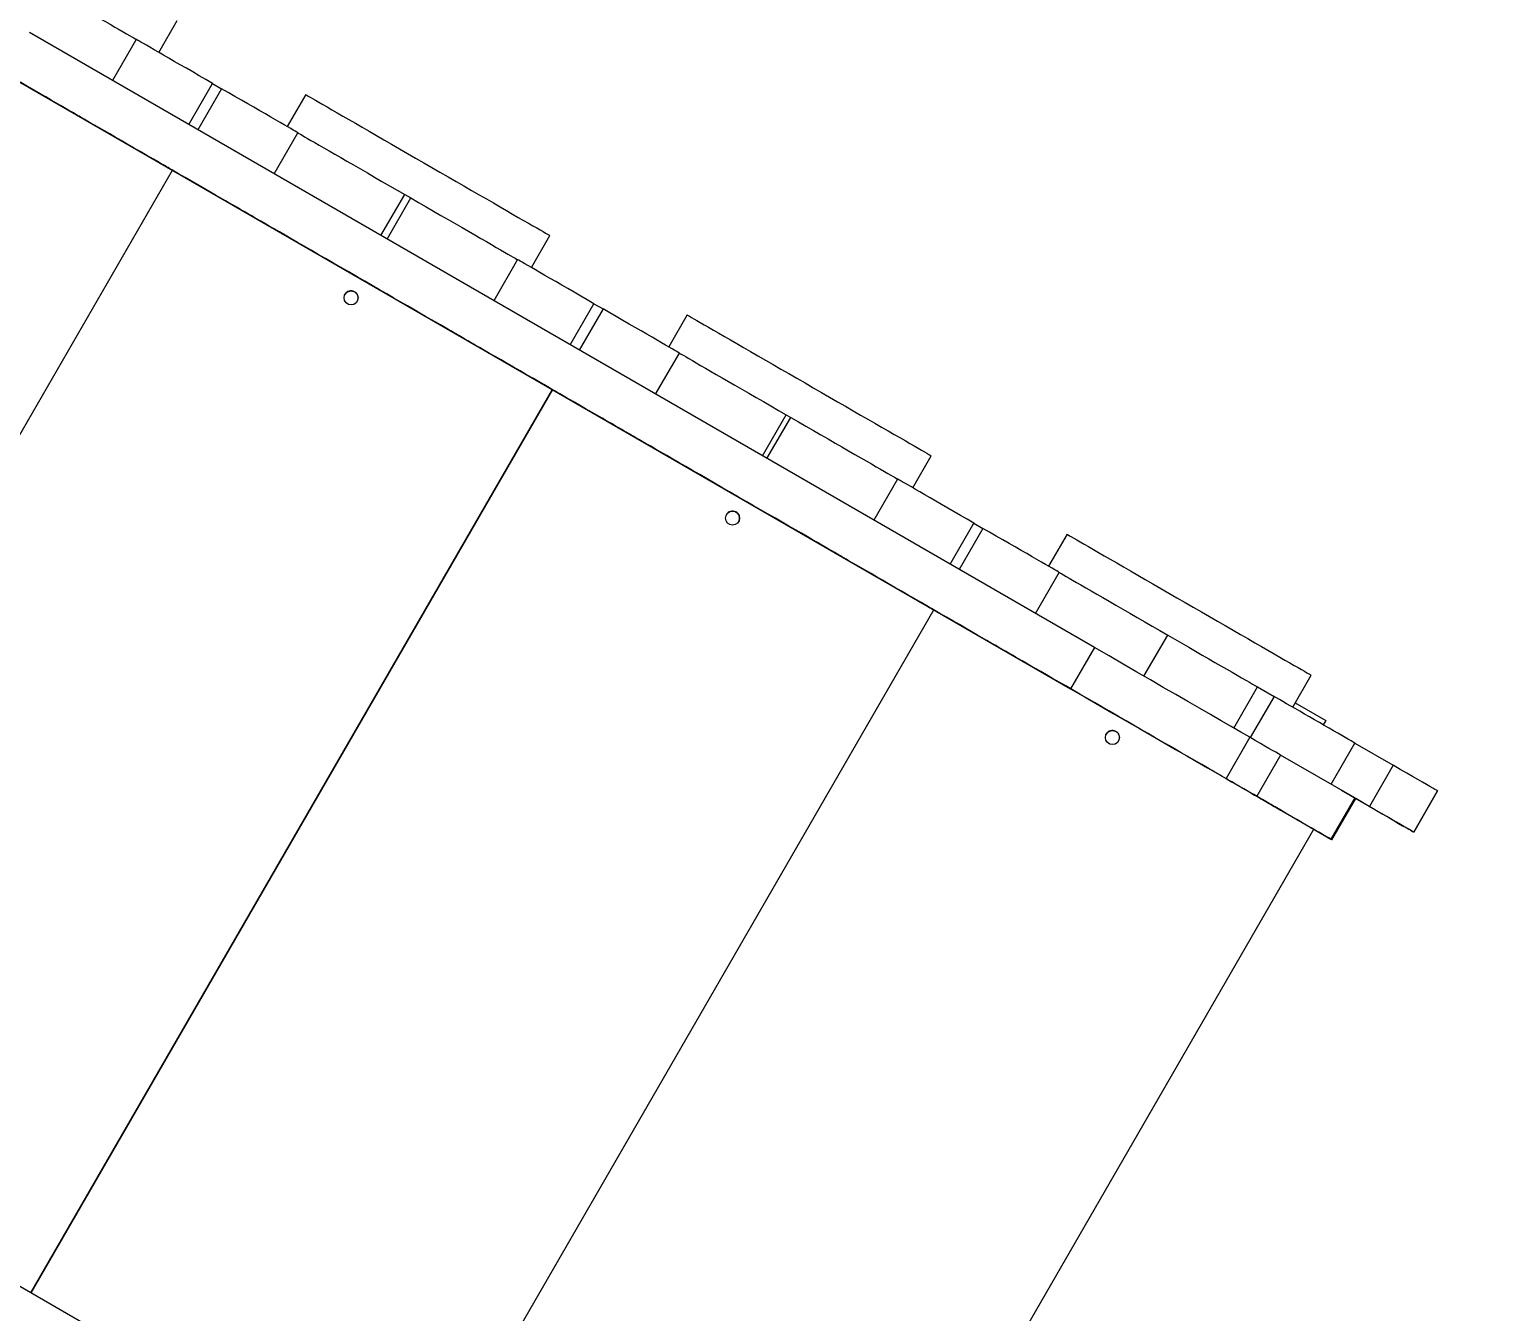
# Model space of a CAD drawing. Header units: millimetres. Extents: x -9848 to 7178, y -5300 to 6667.
# Drawn here: x 1207 to 2040, y -1645 to -918 of the extents above; entities that cross this region are included whole.
import ezdxf

# ---------------------------------------------------------------- set-up
doc = ezdxf.new("R2010")
doc.units = ezdxf.units.MM
for name, color, linetype in [('DIKOM_ОБЪЕКТ', 7, 'Continuous'), ('DIKOM_РАЗМЕР_ЗОНА', 7, 'Continuous'), ('DIKOM_РАЗМЕР_ОБЪЕКТА', 7, 'Continuous')]:
    doc.layers.add(name, color=color, linetype=linetype)
doc.styles.add('style1', font='arial.ttf', dxfattribs={"width": 0.8})
doc.dimstyles.new('1-50', dxfattribs={"dimtxt": 300, "dimasz": 200, "dimexe": 100, "dimexo": 0, "dimgap": 100, "dimtad": 0, "dimdec": 0, "dimtxsty": 'style1', "dimcen": 0, "dimclrd": 7, "dimclre": 7, "dimadec": 1, "dimazin": 2, "dimtfac": 1, "dimtdec": 0, "dimtmove": 1, "dimatfit": 3, "dimfxl": 0, "dimlwd": 25, "dimlwe": 18, "dimarcsym": 0})

# ---------------------------------------------------------------- blocks, each defined once
blk = doc.blocks.new('*D21')
at = {"layer": 'Defpoints', "color": 0, "transparency": 16777216}
for p in [(4614.21, 781.12), (-7848.5, -207.21), (-7848.5, -4134.17)]:
    blk.add_point(p, dxfattribs=at)
at = {"layer": 'DIKOM_РАЗМЕР_ОБЪЕКТА', "color": 7, "lineweight": 18, "transparency": 16777216}
for p, q in [((4614.21, 781.12), (4614.21, -4234.17)), ((-7848.5, -207.21), (-7848.5, -4234.17))]:
    blk.add_line(p, q, dxfattribs=at)
at = {"layer": 'DIKOM_РАЗМЕР_ОБЪЕКТА', "color": 7, "lineweight": 25, "transparency": 16777216}
for p, q in [((-7648.5, -4134.17), (-2616.89, -4134.17)), ((4414.21, -4134.17), (-1537.11, -4134.17))]:
    blk.add_line(p, q, dxfattribs=at)
at = {"layer": 'DIKOM_РАЗМЕР_ОБЪЕКТА', "color": 7, "transparency": 16777216}
for points in [[(-7648.5, -4100.84), (-7648.5, -4167.51), (-7848.5, -4134.17)], [(4414.21, -4100.84), (4414.21, -4167.51), (4614.21, -4134.17)]]:
    blk.add_solid(points, dxfattribs=at)
at = {"layer": 'DIKOM_РАЗМЕР_ОБЪЕКТА', "color": 0, "transparency": 16777216, "insert": (-2077, -4134.17), "char_height": 300, "attachment_point": 5, "style": 'style1'}
blk.add_mtext('12450', dxfattribs=at)
blk = doc.blocks.new('*D20')
at = {"layer": 'Defpoints', "color": 0, "transparency": 16777216}
for p in [(1503.31, 4543.84), (5469.5, 4543.84), (1656.66, -1956.08)]:
    blk.add_point(p, dxfattribs=at)
at = {"layer": 'DIKOM_РАЗМЕР_ОБЪЕКТА', "color": 7, "lineweight": 18, "transparency": 16777216}
for p, q in [((1503.31, 4543.84), (5569.5, 4543.84)), ((1656.66, -1956.08), (5569.5, -1956.08))]:
    blk.add_line(p, q, dxfattribs=at)
at = {"layer": 'DIKOM_РАЗМЕР_ОБЪЕКТА', "color": 7, "lineweight": 25, "transparency": 16777216}
for p, q in [((5469.5, 4343.84), (5469.5, 3914.17)), ((5469.5, -1756.08), (5469.5, 2996.95))]:
    blk.add_line(p, q, dxfattribs=at)
at = {"layer": 'DIKOM_РАЗМЕР_ОБЪЕКТА', "color": 7, "transparency": 16777216}
for points in [[(5436.17, 4343.84), (5502.83, 4343.84), (5469.5, 4543.84)], [(5436.17, -1756.08), (5502.83, -1756.08), (5469.5, -1956.08)]]:
    blk.add_solid(points, dxfattribs=at)
at = {"layer": 'DIKOM_РАЗМЕР_ОБЪЕКТА', "color": 0, "transparency": 16777216, "insert": (5469.5, 3455.56), "char_height": 300, "attachment_point": 5, "rotation": 90, "style": 'style1'}
blk.add_mtext('6500', dxfattribs=at)
blk = doc.blocks.new('*D19')
at = {"layer": 'Defpoints', "color": 0, "transparency": 16777216}
for p in [(6614.21, 297.4), (-9848.5, -323.22), (6614.21, -5102.94)]:
    blk.add_point(p, dxfattribs=at)
at = {"layer": 'DIKOM_РАЗМЕР_ЗОНА', "color": 7, "lineweight": 18, "transparency": 16777216}
for p, q in [((6614.21, 297.4), (6614.21, -5202.94)), ((-9848.5, -323.22), (-9848.5, -5202.94))]:
    blk.add_line(p, q, dxfattribs=at)
at = {"layer": 'DIKOM_РАЗМЕР_ЗОНА', "color": 7, "lineweight": 25, "transparency": 16777216}
for p, q in [((-9648.5, -5102.94), (-2606.89, -5102.94)), ((6414.21, -5102.94), (-1527.11, -5102.94))]:
    blk.add_line(p, q, dxfattribs=at)
at = {"layer": 'DIKOM_РАЗМЕР_ЗОНА', "color": 7, "transparency": 16777216}
for points in [[(-9648.5, -5069.6), (-9648.5, -5136.27), (-9848.5, -5102.94)], [(6414.21, -5069.6), (6414.21, -5136.27), (6614.21, -5102.94)]]:
    blk.add_solid(points, dxfattribs=at)
at = {"layer": 'DIKOM_РАЗМЕР_ЗОНА', "color": 0, "transparency": 16777216, "insert": (-2067, -5102.94), "char_height": 300, "attachment_point": 5, "style": 'style1'}
blk.add_mtext('16450', dxfattribs=at)
blk = doc.blocks.new('*D18')
at = {"layer": 'Defpoints', "color": 0, "transparency": 16777216}
for p in [(1557.31, 6667.37), (1660.67, -3949.12), (6981, -3949.12)]:
    blk.add_point(p, dxfattribs=at)
at = {"layer": 'DIKOM_РАЗМЕР_ЗОНА', "color": 7, "lineweight": 18, "transparency": 16777216}
for p, q in [((1557.31, 6667.37), (7081, 6667.37)), ((1660.67, -3949.12), (7081, -3949.12))]:
    blk.add_line(p, q, dxfattribs=at)
at = {"layer": 'DIKOM_РАЗМЕР_ЗОНА', "color": 7, "lineweight": 25, "transparency": 16777216}
for p, q in [((6981, 6467.37), (6981, 3995.45)), ((6981, -3749.12), (6981, 2915.67))]:
    blk.add_line(p, q, dxfattribs=at)
at = {"layer": 'DIKOM_РАЗМЕР_ЗОНА', "color": 7, "transparency": 16777216}
for points in [[(6947.67, 6467.37), (7014.33, 6467.37), (6981, 6667.37)], [(6947.67, -3749.12), (7014.33, -3749.12), (6981, -3949.12)]]:
    blk.add_solid(points, dxfattribs=at)
at = {"layer": 'DIKOM_РАЗМЕР_ЗОНА', "color": 0, "transparency": 16777216, "insert": (6981, 3455.56), "char_height": 300, "attachment_point": 5, "rotation": 90, "style": 'style1'}
blk.add_mtext('10600', dxfattribs=at)

msp = doc.modelspace()

# ---------------------------------------------------------------- linework, layer by layer
at = {"layer": 'DIKOM_ОБЪЕКТ', "color": 7, "linetype": 'Continuous', "lineweight": 15}
for p, q in [((1280.8, -930.65), (1291.28, -912.48)), ((1811.85, -1268.47), (1207.36, -919.38)), ((1268, -923.26), (1254.51, -946.62)), ((1193.86, -942.77), (1798.35, -1291.85)), ((1297.81, -971.62), (1311.3, -948.25)), ((1311.3, -948.25), (1316.5, -951.25)), ((1316.5, -951.25), (1303.01, -974.62)), ((1364.21, -954.62), (1353.74, -972.76)), ((1234.93, -966.54), (1234.94, -966.52)), ((1346.31, -999.62), (1359.8, -976.26)), ((1346.31, -999.63), (1359.78, -976.29)), ((1359.8, -976.26), (1359.78, -976.29)), ((992.64, -1510.19), (1288.62, -997.54)), ((992.64, -1510.19), (1288.62, -997.54)), ((1284.29, -995.04), (1281.69, -993.54)), ((1406.92, -1034.63), (1420.4, -1011.29)), ((1410.39, -1036.63), (1423.86, -1013.29)), ((1420.4, -1011.29), (1423.86, -1013.29)), ((1331.06, -1022.04), (1331.06, -1022.04)), ((1492.29, -1052.78), (1502.77, -1034.62)), ((1484.49, -1048.28), (1471.01, -1071.64)), ((1393.42, -1058.03), (1388.22, -1055.03)), ((1514.31, -1096.64), (1527.79, -1073.28)), ((1527.79, -1073.28), (1532.99, -1076.28)), ((1532.99, -1076.28), (1519.5, -1099.64)), ((1580.7, -1079.65), (1570.23, -1097.78)), ((1450.56, -1091.06), (1450.57, -1091.04)), ((1562.8, -1124.65), (1576.29, -1101.28)), ((1562.8, -1124.65), (1576.27, -1101.32)), ((1576.29, -1101.28), (1576.27, -1101.32)), ((1504.25, -1122.07), (1208.27, -1634.71)), ((1208.27, -1634.71), (1504.25, -1122.07)), ((1208.27, -1634.71), (1504.25, -1122.07)), ((1500.78, -1120.07), (1497.32, -1118.07)), ((1623.42, -1159.65), (1636.89, -1136.32)), ((1626.02, -1161.15), (1639.49, -1137.82)), ((1636.89, -1136.32), (1639.49, -1137.82)), ((1547.55, -1147.06), (1547.55, -1147.06)), ((1708.78, -1177.81), (1719.26, -1159.65)), ((1700.11, -1172.82), (1686.64, -1196.16)), ((1609.91, -1183.05), (1604.71, -1180.05)), ((1729.93, -1221.16), (1743.42, -1197.81)), ((1743.42, -1197.81), (1748.61, -1200.81)), ((1748.61, -1200.81), (1735.13, -1224.17)), ((1796.33, -1204.17), (1785.85, -1222.31)), ((1667.05, -1216.09), (1667.06, -1216.06)), ((1778.43, -1249.17), (1791.91, -1225.82)), ((1778.43, -1249.17), (1791.9, -1225.84)), ((1791.91, -1225.82), (1791.9, -1225.84)), ((1424.76, -1759.74), (1720.74, -1247.1)), ((1424.76, -1759.74), (1720.74, -1247.1)), ((1716.41, -1244.6), (1713.81, -1243.1)), ((1839.96, -1284.7), (1853.43, -1261.37)), ((1763.17, -1271.59), (1763.17, -1271.59)), ((1811.85, -1268.47), (1798.35, -1291.85)), ((1924.4, -1302.33), (1934.89, -1284.17)), ((1890.97, -1314.17), (1904.45, -1290.82)), ((1913.79, -1296.21), (1900.31, -1319.56)), ((1904.45, -1290.82), (1913.79, -1296.21)), ((1825.53, -1307.58), (1820.34, -1304.58)), ((1925.85, -1299.84), (1943.17, -1309.84)), ((1943.17, -1309.84), (1941.73, -1312.33)), ((1943.17, -1309.84), (1941.73, -1312.33)), ((1943.17, -1309.84), (1943.17, -1309.84)), ((1900.06, -1319.42), (1886.56, -1342.8)), ((1946.14, -1346.06), (1959.64, -1322.68)), ((1959.64, -1322.68), (1981.44, -1335.28)), ((1917.49, -1329.49), (1903.99, -1352.87)), ((1959.61, -1353.85), (1917.49, -1329.49)), ((1882.68, -1340.59), (1882.67, -1340.61)), ((1882.67, -1340.61), (1882.69, -1340.59)), ((1981.44, -1335.28), (1967.94, -1358.67)), ((1903.99, -1352.87), (1946.11, -1377.23)), ((1959.61, -1353.85), (1946.11, -1377.23)), ((1946.67, -1377.56), (1960.17, -1354.17)), ((1951.91, -1349.4), (1967.94, -1358.67)), ((2006.65, -1349.88), (1993.15, -1373.26)), ((1993.16, -1373.25), (2006.66, -1349.86)), ((2006.66, -1349.86), (2006.65, -1349.88)), ((1640.37, -1884.29), (1936.37, -1371.61)), ((1640.37, -1884.29), (1936.37, -1371.61)), ((1993.16, -1373.25), (1993.15, -1373.26)), ((1502.35, -1804.54), (897.86, -1455.45))]:
    msp.add_line(p, q, dxfattribs=at)
at = {"layer": 'DIKOM_ОБЪЕКТ', "color": 7, "linetype": 'Continuous', "lineweight": 15, "flags": 128}
for points in [[(1207.37, -888.27), (1211.69, -890.77), (1216, -893.25), (1220.26, -895.71), (1224.45, -898.13), (1228.56, -900.5), (1232.55, -902.81), (1236.42, -905.04), (1240.15, -907.19), (1243.7, -909.24), (1247.07, -911.19), (1250.24, -913.02), (1253.19, -914.72), (1255.9, -916.28), (1258.37, -917.71), (1260.58, -918.98), (1262.52, -920.1), (1264.17, -921.06), (1265.54, -921.85), (1266.61, -922.46), (1267.38, -922.91), (1267.84, -923.17), (1268, -923.26)], [(1311.3, -948.25), (1307.53, -946.08), (1303.78, -943.91), (1300.09, -941.78), (1296.49, -939.7), (1293, -937.69), (1289.65, -935.76), (1286.46, -933.92), (1283.47, -932.19), (1280.68, -930.58), (1278.13, -929.11), (1275.83, -927.78), (1273.8, -926.61), (1272.06, -925.6), (1270.61, -924.77), (1269.47, -924.11), (1268.66, -923.64), (1268.16, -923.35), (1268, -923.26)], [(1234.94, -966.52), (1234.78, -966.43), (1234.3, -966.15), (1233.51, -965.69), (1232.4, -965.05), (1230.99, -964.24), (1229.28, -963.25), (1227.28, -962.1), (1225.01, -960.78), (1222.47, -959.32), (1219.68, -957.71), (1216.66, -955.96), (1213.42, -954.09), (1209.98, -952.1), (1206.36, -950.01), (1202.58, -947.83), (1198.67, -945.57), (1194.63, -943.24), (1190.5, -940.86), (1186.3, -938.43), (1182.06, -935.98), (1177.78, -933.51)], [(1359.8, -976.26), (1359.63, -976.16), (1359.14, -975.88), (1358.32, -975.41), (1357.19, -974.75), (1355.74, -973.92), (1354, -972.91), (1351.97, -971.74), (1349.67, -970.41), (1347.11, -968.93), (1344.33, -967.33), (1341.33, -965.6), (1338.15, -963.76), (1334.8, -961.82), (1331.31, -959.81), (1327.7, -957.73), (1324.02, -955.6), (1320.27, -953.43), (1316.5, -951.25)], [(1364.21, -954.62), (1364.36, -954.71), (1364.83, -954.97), (1365.6, -955.42), (1366.67, -956.04), (1368.04, -956.83), (1369.71, -957.79), (1371.66, -958.91), (1373.88, -960.2), (1376.38, -961.63), (1379.12, -963.22), (1382.11, -964.94), (1385.33, -966.8), (1388.77, -968.78), (1392.4, -970.88), (1396.22, -973.09), (1400.2, -975.39), (1404.33, -977.77), (1408.6, -980.23), (1412.97, -982.76), (1417.44, -985.34), (1421.97, -987.95), (1426.56, -990.6), (1431.18, -993.27), (1435.81, -995.94), (1440.43, -998.61), (1445.02, -1001.26), (1449.56, -1003.88), (1454.02, -1006.46), (1458.4, -1008.98), (1462.66, -1011.45), (1466.79, -1013.83), (1470.78, -1016.13), (1474.59, -1018.34), (1478.23, -1020.43), (1481.66, -1022.42), (1484.88, -1024.28), (1487.87, -1026), (1490.61, -1027.59), (1493.1, -1029.03), (1495.33, -1030.31), (1497.28, -1031.44), (1498.94, -1032.4), (1500.31, -1033.19), (1501.39, -1033.81), (1502.16, -1034.26), (1502.62, -1034.53), (1502.77, -1034.62)], [(1281.69, -993.54), (1277.83, -991.31), (1273.99, -989.1), (1270.21, -986.91), (1266.51, -984.77), (1262.91, -982.7), (1259.43, -980.69), (1256.11, -978.77), (1252.97, -976.96), (1250.02, -975.25), (1247.29, -973.68), (1244.79, -972.23), (1242.54, -970.94), (1240.56, -969.79), (1238.87, -968.81), (1237.46, -968), (1236.36, -967.36), (1235.57, -966.91), (1235.09, -966.63), (1234.93, -966.54)], [(1359.78, -976.29), (1359.94, -976.37), (1360.4, -976.64), (1361.17, -977.09), (1362.24, -977.71), (1363.6, -978.49), (1365.26, -979.45), (1367.2, -980.57), (1369.4, -981.85), (1371.87, -983.27), (1374.59, -984.84), (1377.53, -986.54), (1380.7, -988.37), (1384.07, -990.32), (1387.63, -992.37), (1391.35, -994.52), (1395.22, -996.75), (1399.21, -999.06), (1403.32, -1001.43), (1407.51, -1003.85), (1411.77, -1006.31), (1416.07, -1008.8), (1420.4, -1011.29)], [(1286.43, -996.27), (1286.27, -996.18), (1285.83, -995.92), (1285.12, -995.52), (1284.23, -995), (1283.22, -994.42), (1282.19, -993.82), (1281.23, -993.27), (1280.42, -992.8), (1279.84, -992.47), (1279.54, -992.29), (1279.54, -992.29), (1279.84, -992.47), (1280.42, -992.8), (1281.23, -993.27), (1282.19, -993.82), (1283.22, -994.42), (1284.23, -995), (1285.12, -995.52), (1285.83, -995.92), (1286.27, -996.18), (1286.43, -996.27)], [(1290.36, -998.53), (1290.21, -998.44), (1289.76, -998.18), (1289.06, -997.77), (1288.16, -997.26), (1287.15, -996.67), (1286.12, -996.08), (1285.16, -995.52), (1284.36, -995.06), (1283.77, -994.72), (1283.47, -994.55), (1283.47, -994.55), (1283.77, -994.72), (1284.36, -995.06), (1285.16, -995.53), (1286.12, -996.08), (1287.15, -996.68), (1288.16, -997.26), (1289.06, -997.77), (1289.76, -998.18), (1290.21, -998.44), (1290.36, -998.53)], [(1331.06, -1022.04), (1330.9, -1021.94), (1330.42, -1021.67), (1329.63, -1021.21), (1328.52, -1020.57), (1327.12, -1019.76), (1325.42, -1018.78), (1323.44, -1017.64), (1321.19, -1016.35), (1318.7, -1014.9), (1315.96, -1013.33), (1313.01, -1011.62), (1309.87, -1009.81), (1306.55, -1007.89), (1303.07, -1005.89), (1299.47, -1003.81), (1295.77, -1001.67), (1291.99, -999.49), (1288.15, -997.27), (1284.29, -995.04)], [(1423.86, -1013.29), (1428.19, -1015.79), (1432.49, -1018.27), (1436.75, -1020.73), (1440.94, -1023.15), (1445.05, -1025.52), (1449.05, -1027.83), (1452.92, -1030.07), (1456.64, -1032.21), (1460.19, -1034.27), (1463.56, -1036.21), (1466.73, -1038.04), (1469.68, -1039.74), (1472.4, -1041.31), (1474.86, -1042.73), (1477.07, -1044.01), (1479.01, -1045.13), (1480.67, -1046.08), (1482.03, -1046.87), (1483.1, -1047.49), (1483.87, -1047.93), (1484.33, -1048.2), (1484.49, -1048.29)], [(1388.22, -1055.03), (1383.95, -1052.56), (1379.7, -1050.11), (1375.5, -1047.68), (1371.37, -1045.3), (1367.34, -1042.97), (1363.42, -1040.71), (1359.64, -1038.53), (1356.02, -1036.44), (1352.58, -1034.45), (1349.34, -1032.58), (1346.32, -1030.84), (1343.53, -1029.23), (1340.99, -1027.77), (1338.72, -1026.45), (1336.72, -1025.3), (1335.01, -1024.31), (1333.6, -1023.5), (1332.49, -1022.86), (1331.7, -1022.4), (1331.22, -1022.13), (1331.06, -1022.04)], [(1527.79, -1073.28), (1524.02, -1071.1), (1520.28, -1068.94), (1516.59, -1066.81), (1512.98, -1064.73), (1509.49, -1062.71), (1506.14, -1060.78), (1502.96, -1058.94), (1499.96, -1057.21), (1497.18, -1055.6), (1494.62, -1054.13), (1492.32, -1052.8), (1490.29, -1051.63), (1488.55, -1050.62), (1487.1, -1049.79), (1485.97, -1049.13), (1485.15, -1048.66), (1484.66, -1048.38), (1484.49, -1048.28)], [(1450.57, -1091.04), (1450.41, -1090.94), (1449.93, -1090.67), (1449.14, -1090.21), (1448.03, -1089.57), (1446.62, -1088.75), (1444.91, -1087.76), (1442.91, -1086.61), (1440.64, -1085.3), (1438.1, -1083.83), (1435.31, -1082.22), (1432.29, -1080.48), (1429.05, -1078.6), (1425.61, -1076.62), (1421.99, -1074.53), (1418.22, -1072.35), (1414.3, -1070.08), (1410.26, -1067.76), (1406.13, -1065.37), (1401.93, -1062.95), (1397.69, -1060.49), (1393.42, -1058.03)], [(1576.29, -1101.28), (1576.12, -1101.19), (1575.63, -1100.9), (1574.81, -1100.43), (1573.68, -1099.77), (1572.23, -1098.94), (1570.49, -1097.93), (1568.46, -1096.76), (1566.16, -1095.43), (1563.61, -1093.96), (1560.82, -1092.35), (1557.83, -1090.62), (1554.64, -1088.78), (1551.29, -1086.84), (1547.8, -1084.83), (1544.2, -1082.75), (1540.51, -1080.62), (1536.76, -1078.46), (1532.99, -1076.28)], [(1580.7, -1079.65), (1580.85, -1079.74), (1581.32, -1080), (1582.09, -1080.45), (1583.16, -1081.07), (1584.53, -1081.86), (1586.2, -1082.82), (1588.15, -1083.94), (1590.37, -1085.23), (1592.86, -1086.67), (1595.61, -1088.25), (1598.6, -1089.98), (1601.82, -1091.83), (1605.25, -1093.82), (1608.89, -1095.91), (1612.71, -1098.12), (1616.69, -1100.42), (1620.82, -1102.8), (1625.08, -1105.26), (1629.46, -1107.79), (1633.92, -1110.37), (1638.46, -1112.99), (1643.05, -1115.64), (1647.67, -1118.3), (1652.3, -1120.98), (1656.92, -1123.64), (1661.51, -1126.29), (1666.05, -1128.91), (1670.51, -1131.49), (1674.89, -1134.02), (1679.15, -1136.48), (1683.28, -1138.86), (1687.26, -1141.16), (1691.08, -1143.37), (1694.72, -1145.47), (1698.15, -1147.45), (1701.37, -1149.31), (1704.36, -1151.03), (1707.1, -1152.62), (1709.59, -1154.06), (1711.82, -1155.34), (1713.77, -1156.47), (1715.43, -1157.43), (1716.8, -1158.22), (1717.88, -1158.84), (1718.65, -1159.29), (1719.11, -1159.56), (1719.26, -1159.65)], [(1497.32, -1118.07), (1493.46, -1115.84), (1489.62, -1113.62), (1485.84, -1111.44), (1482.13, -1109.3), (1478.53, -1107.22), (1475.06, -1105.21), (1471.74, -1103.3), (1468.6, -1101.48), (1465.65, -1099.78), (1462.91, -1098.2), (1460.41, -1096.76), (1458.17, -1095.46), (1456.19, -1094.32), (1454.49, -1093.34), (1453.09, -1092.52), (1451.99, -1091.89), (1451.19, -1091.43), (1450.72, -1091.15), (1450.56, -1091.06)], [(1576.27, -1101.32), (1576.43, -1101.41), (1576.89, -1101.67), (1577.66, -1102.12), (1578.73, -1102.74), (1580.09, -1103.53), (1581.75, -1104.48), (1583.68, -1105.6), (1585.89, -1106.88), (1588.36, -1108.3), (1591.08, -1109.87), (1594.02, -1111.57), (1597.19, -1113.4), (1600.56, -1115.35), (1604.11, -1117.4), (1607.84, -1119.55), (1611.71, -1121.78), (1615.7, -1124.09), (1619.81, -1126.46), (1624, -1128.88), (1628.26, -1131.34), (1632.56, -1133.83), (1636.89, -1136.32)], [(1502.5, -1121.05), (1502.34, -1120.96), (1501.9, -1120.7), (1501.19, -1120.3), (1500.3, -1119.78), (1499.29, -1119.2), (1498.26, -1118.6), (1497.3, -1118.05), (1496.5, -1117.58), (1495.91, -1117.25), (1495.61, -1117.07), (1495.61, -1117.07), (1495.91, -1117.25), (1496.49, -1117.58), (1497.3, -1118.05), (1498.26, -1118.6), (1499.29, -1119.2), (1500.3, -1119.78), (1501.19, -1120.3), (1501.9, -1120.7), (1502.34, -1120.96), (1502.5, -1121.05)], [(1506.88, -1123.56), (1506.72, -1123.47), (1506.28, -1123.22), (1505.57, -1122.81), (1504.68, -1122.29), (1503.67, -1121.71), (1502.64, -1121.12), (1501.68, -1120.56), (1500.88, -1120.1), (1500.29, -1119.76), (1499.99, -1119.59), (1499.99, -1119.59), (1500.29, -1119.76), (1500.87, -1120.1), (1501.68, -1120.56), (1502.64, -1121.12), (1503.67, -1121.71), (1504.68, -1122.29), (1505.57, -1122.81), (1506.28, -1123.22), (1506.72, -1123.47), (1506.88, -1123.56)], [(1547.55, -1147.06), (1547.39, -1146.97), (1546.91, -1146.69), (1546.12, -1146.24), (1545.02, -1145.6), (1543.61, -1144.79), (1541.91, -1143.81), (1539.93, -1142.67), (1537.69, -1141.37), (1535.19, -1139.93), (1532.46, -1138.35), (1529.51, -1136.65), (1526.36, -1134.83), (1523.04, -1132.92), (1519.57, -1130.91), (1515.97, -1128.83), (1512.26, -1126.69), (1508.48, -1124.51), (1504.64, -1122.3), (1500.78, -1120.07)], [(1639.49, -1137.82), (1643.81, -1140.32), (1648.11, -1142.8), (1652.37, -1145.26), (1656.57, -1147.68), (1660.67, -1150.05), (1664.67, -1152.36), (1668.54, -1154.6), (1672.26, -1156.75), (1675.82, -1158.8), (1679.19, -1160.74), (1682.35, -1162.57), (1685.3, -1164.27), (1688.02, -1165.84), (1690.49, -1167.26), (1692.7, -1168.54), (1694.63, -1169.66), (1696.29, -1170.61), (1697.66, -1171.4), (1698.73, -1172.02), (1699.5, -1172.46), (1699.96, -1172.73), (1700.11, -1172.82)], [(1604.71, -1180.05), (1600.44, -1177.58), (1596.19, -1175.13), (1591.99, -1172.71), (1587.87, -1170.32), (1583.83, -1168), (1579.91, -1165.73), (1576.13, -1163.55), (1572.51, -1161.46), (1569.08, -1159.48), (1565.84, -1157.61), (1562.81, -1155.86), (1560.02, -1154.25), (1557.49, -1152.79), (1555.21, -1151.48), (1553.21, -1150.32), (1551.5, -1149.34), (1550.09, -1148.52), (1548.99, -1147.88), (1548.19, -1147.43), (1547.71, -1147.15), (1547.55, -1147.06)], [(1743.42, -1197.81), (1739.64, -1195.63), (1735.9, -1193.47), (1732.21, -1191.34), (1728.61, -1189.26), (1725.12, -1187.25), (1721.77, -1185.31), (1718.58, -1183.47), (1715.58, -1181.74), (1712.8, -1180.13), (1710.25, -1178.66), (1707.95, -1177.33), (1705.92, -1176.16), (1704.17, -1175.16), (1702.73, -1174.32), (1701.59, -1173.67), (1700.77, -1173.19), (1700.28, -1172.91), (1700.11, -1172.82)], [(1667.06, -1216.06), (1666.9, -1215.97), (1666.43, -1215.69), (1665.63, -1215.23), (1664.53, -1214.59), (1663.11, -1213.77), (1661.4, -1212.79), (1659.41, -1211.63), (1657.13, -1210.32), (1654.6, -1208.85), (1651.81, -1207.24), (1648.79, -1205.5), (1645.55, -1203.63), (1642.11, -1201.64), (1638.49, -1199.55), (1634.71, -1197.37), (1630.79, -1195.11), (1626.76, -1192.78), (1622.63, -1190.39), (1618.43, -1187.97), (1614.18, -1185.52), (1609.91, -1183.05)], [(1791.91, -1225.82), (1791.75, -1225.72), (1791.25, -1225.43), (1790.44, -1224.96), (1789.3, -1224.31), (1787.86, -1223.47), (1786.11, -1222.46), (1784.08, -1221.29), (1781.78, -1219.96), (1779.23, -1218.49), (1776.45, -1216.88), (1773.45, -1215.15), (1770.26, -1213.31), (1766.91, -1211.38), (1763.42, -1209.36), (1759.82, -1207.28), (1756.13, -1205.15), (1752.39, -1202.99), (1748.61, -1200.81)], [(1796.33, -1204.17), (1796.48, -1204.26), (1796.95, -1204.53), (1797.72, -1204.97), (1798.79, -1205.59), (1800.16, -1206.38), (1801.83, -1207.34), (1803.78, -1208.46), (1806, -1209.75), (1808.49, -1211.19), (1811.24, -1212.77), (1814.23, -1214.5), (1817.45, -1216.36), (1820.88, -1218.34), (1824.52, -1220.44), (1828.33, -1222.64), (1832.32, -1224.94), (1836.45, -1227.32), (1840.71, -1229.79), (1845.09, -1232.31), (1849.55, -1234.89), (1854.09, -1237.51), (1858.68, -1240.16), (1863.3, -1242.82), (1867.93, -1245.5), (1872.55, -1248.16), (1877.14, -1250.81), (1881.67, -1253.43), (1886.14, -1256.01), (1890.51, -1258.54), (1894.78, -1261), (1898.91, -1263.39), (1902.89, -1265.69), (1906.71, -1267.89), (1910.34, -1269.99), (1913.78, -1271.97), (1917, -1273.83), (1919.98, -1275.56), (1922.73, -1277.14), (1925.22, -1278.58), (1927.45, -1279.87), (1929.4, -1280.99), (1931.06, -1281.95), (1932.43, -1282.75), (1933.5, -1283.37), (1934.27, -1283.81), (1934.74, -1284.08), (1934.89, -1284.17)], [(1713.81, -1243.1), (1709.95, -1240.87), (1706.11, -1238.65), (1702.33, -1236.47), (1698.62, -1234.33), (1695.02, -1232.25), (1691.55, -1230.25), (1688.23, -1228.33), (1685.08, -1226.51), (1682.13, -1224.81), (1679.4, -1223.23), (1676.9, -1221.79), (1674.66, -1220.49), (1672.68, -1219.35), (1670.98, -1218.37), (1669.58, -1217.56), (1668.48, -1216.92), (1667.68, -1216.46), (1667.2, -1216.18), (1667.05, -1216.09)], [(1791.9, -1225.84), (1792.06, -1225.93), (1792.53, -1226.2), (1793.31, -1226.65), (1794.4, -1227.28), (1795.79, -1228.09), (1797.48, -1229.06), (1799.45, -1230.2), (1801.7, -1231.5), (1804.21, -1232.95), (1806.98, -1234.55), (1809.98, -1236.28), (1813.2, -1238.14), (1816.62, -1240.12), (1820.23, -1242.2), (1824.01, -1244.38), (1827.94, -1246.65), (1831.99, -1248.99), (1836.15, -1251.4), (1840.4, -1253.85), (1844.71, -1256.34), (1849.06, -1258.85), (1853.43, -1261.37)], [(1718.67, -1245.9), (1718.52, -1245.81), (1718.07, -1245.55), (1717.37, -1245.15), (1716.48, -1244.63), (1715.47, -1244.05), (1714.44, -1243.45), (1713.48, -1242.9), (1712.67, -1242.43), (1712.09, -1242.1), (1711.78, -1241.92), (1711.78, -1241.92), (1712.09, -1242.1), (1712.67, -1242.43), (1713.48, -1242.9), (1714.44, -1243.45), (1715.47, -1244.05), (1716.47, -1244.63), (1717.37, -1245.15), (1718.07, -1245.55), (1718.52, -1245.81), (1718.67, -1245.9)], [(1722.58, -1248.14), (1722.42, -1248.05), (1721.97, -1247.79), (1721.27, -1247.38), (1720.38, -1246.87), (1719.37, -1246.29), (1718.34, -1245.69), (1717.38, -1245.14), (1716.57, -1244.67), (1715.99, -1244.34), (1715.69, -1244.16), (1715.69, -1244.16), (1715.99, -1244.34), (1716.57, -1244.67), (1717.38, -1245.14), (1718.34, -1245.69), (1719.37, -1246.29), (1720.38, -1246.87), (1721.27, -1247.39), (1721.97, -1247.79), (1722.42, -1248.05), (1722.58, -1248.14)], [(1763.17, -1271.59), (1763.01, -1271.5), (1762.54, -1271.22), (1761.74, -1270.77), (1760.64, -1270.13), (1759.23, -1269.32), (1757.54, -1268.34), (1755.56, -1267.2), (1753.31, -1265.9), (1750.81, -1264.46), (1748.08, -1262.88), (1745.13, -1261.18), (1741.98, -1259.36), (1738.66, -1257.45), (1735.19, -1255.44), (1731.59, -1253.36), (1727.89, -1251.22), (1724.1, -1249.04), (1720.27, -1246.83), (1716.41, -1244.6)], [(1853.43, -1261.37), (1857.42, -1263.68), (1861.41, -1265.97), (1865.35, -1268.25), (1869.23, -1270.49), (1873.03, -1272.69), (1876.72, -1274.82), (1880.28, -1276.87), (1883.68, -1278.84), (1886.92, -1280.7), (1889.96, -1282.46), (1892.78, -1284.09), (1895.38, -1285.59), (1897.74, -1286.95), (1899.83, -1288.16), (1901.66, -1289.21), (1903.2, -1290.1), (1904.45, -1290.82)], [(1820.34, -1304.58), (1816.06, -1302.12), (1811.82, -1299.66), (1807.62, -1297.24), (1803.49, -1294.86), (1799.45, -1292.53), (1795.54, -1290.27), (1791.76, -1288.08), (1788.14, -1285.99), (1784.7, -1284.01), (1781.46, -1282.14), (1778.44, -1280.39), (1775.65, -1278.79), (1773.11, -1277.32), (1770.83, -1276.01), (1768.84, -1274.86), (1767.13, -1273.87), (1765.72, -1273.05), (1764.61, -1272.42), (1763.81, -1271.96), (1763.33, -1271.68), (1763.17, -1271.59)], [(1900.06, -1319.42), (1894.91, -1316.44), (1889.47, -1313.3), (1883.74, -1309.99), (1877.73, -1306.52), (1871.44, -1302.88), (1864.87, -1299.09), (1858.04, -1295.14), (1850.95, -1291.05), (1843.6, -1286.81), (1836.01, -1282.42), (1828.18, -1277.9), (1820.13, -1273.25), (1811.85, -1268.47)], [(1798.35, -1291.85), (1806.63, -1296.63), (1814.68, -1301.29), (1822.51, -1305.81), (1830.1, -1310.19), (1837.45, -1314.43), (1844.54, -1318.53), (1851.37, -1322.47), (1857.94, -1326.27), (1864.23, -1329.9), (1870.24, -1333.37), (1875.97, -1336.68), (1881.41, -1339.83), (1886.56, -1342.8)], [(1959.64, -1322.68), (1958.71, -1322.14), (1957.49, -1321.44), (1955.98, -1320.57), (1954.21, -1319.54), (1952.21, -1318.38), (1949.98, -1317.1), (1947.58, -1315.71), (1945.02, -1314.23), (1942.34, -1312.69), (1939.57, -1311.09), (1936.76, -1309.47), (1933.94, -1307.84), (1931.14, -1306.22), (1928.41, -1304.64), (1925.77, -1303.12), (1923.26, -1301.67), (1920.93, -1300.32), (1918.78, -1299.09), (1916.86, -1297.98), (1915.19, -1297.02), (1913.79, -1296.21)], [(1882.69, -1340.59), (1882.53, -1340.5), (1882.05, -1340.22), (1881.25, -1339.76), (1880.15, -1339.12), (1878.74, -1338.31), (1877.03, -1337.32), (1875.03, -1336.17), (1872.76, -1334.85), (1870.22, -1333.39), (1867.43, -1331.78), (1864.41, -1330.03), (1861.17, -1328.16), (1857.73, -1326.17), (1854.11, -1324.08), (1850.33, -1321.9), (1846.41, -1319.64), (1842.38, -1317.31), (1838.25, -1314.93), (1834.05, -1312.5), (1829.8, -1310.05), (1825.53, -1307.58)], [(1917.49, -1329.49), (1916.26, -1328.78), (1914.76, -1327.91), (1912.98, -1326.88), (1910.93, -1325.69), (1908.6, -1324.35), (1906.02, -1322.86), (1903.17, -1321.21), (1900.06, -1319.42)], [(1946.11, -1377.23), (1946.54, -1377.48), (1946.67, -1377.56), (1946.49, -1377.45), (1946, -1377.17), (1945.21, -1376.72), (1944.13, -1376.09), (1942.77, -1375.31), (1941.13, -1374.36), (1939.25, -1373.27), (1937.12, -1372.05), (1934.78, -1370.7), (1932.25, -1369.24), (1929.55, -1367.68), (1926.7, -1366.03), (1923.74, -1364.33), (1920.69, -1362.57), (1917.59, -1360.77), (1914.45, -1358.96), (1911.32, -1357.16), (1908.22, -1355.37), (1905.19, -1353.61), (1902.24, -1351.91), (1899.41, -1350.28), (1896.73, -1348.73), (1894.23, -1347.28), (1891.91, -1345.95), (1889.82, -1344.74), (1887.97, -1343.67), (1886.37, -1342.75), (1885.05, -1341.98), (1884, -1341.38), (1883.26, -1340.95), (1882.81, -1340.69), (1882.67, -1340.61)], [(2006.66, -1349.86), (2006.48, -1349.76), (2005.95, -1349.45), (2005.07, -1348.94), (2003.83, -1348.22), (2002.24, -1347.3), (2000.3, -1346.18), (1998.01, -1344.86), (1995.38, -1343.34), (1992.4, -1341.61), (1989.08, -1339.7), (1985.43, -1337.59), (1981.44, -1335.28)], [(1886.56, -1342.8), (1889.67, -1344.59), (1892.52, -1346.24), (1895.1, -1347.73), (1897.43, -1349.08), (1899.48, -1350.26), (1901.26, -1351.29), (1902.76, -1352.16), (1903.99, -1352.87)], [(1912.36, -1357.74), (1912.2, -1357.65), (1911.76, -1357.39), (1911.05, -1356.98), (1910.16, -1356.47), (1909.15, -1355.88), (1908.12, -1355.29), (1907.16, -1354.74), (1906.36, -1354.27), (1905.77, -1353.93), (1905.47, -1353.76), (1905.47, -1353.76), (1905.77, -1353.93), (1906.35, -1354.27), (1907.16, -1354.74), (1908.12, -1355.29), (1909.15, -1355.89), (1910.16, -1356.47), (1911.05, -1356.98), (1911.76, -1357.39), (1912.2, -1357.65), (1912.36, -1357.74)], [(1918.14, -1361.08), (1917.98, -1360.99), (1917.53, -1360.74), (1916.83, -1360.33), (1915.94, -1359.81), (1914.93, -1359.23), (1913.9, -1358.64), (1912.94, -1358.08), (1912.13, -1357.62), (1911.55, -1357.28), (1911.25, -1357.11), (1911.25, -1357.11), (1911.55, -1357.28), (1912.13, -1357.62), (1912.94, -1358.08), (1913.9, -1358.64), (1914.93, -1359.23), (1915.94, -1359.81), (1916.83, -1360.33), (1917.53, -1360.74), (1917.98, -1360.99), (1918.14, -1361.08)], [(1960.17, -1354.17), (1960.04, -1354.1), (1959.61, -1353.85)], [(1993.15, -1373.26), (1992.99, -1373.17), (1992.52, -1372.9), (1991.73, -1372.44), (1990.63, -1371.81), (1989.23, -1371), (1987.52, -1370.01), (1985.52, -1368.86), (1983.23, -1367.54), (1980.66, -1366.05), (1977.82, -1364.42), (1974.72, -1362.63), (1971.37, -1360.69), (1967.78, -1358.62), (1963.97, -1356.42), (1960.15, -1354.21)], [(1967.94, -1358.67), (1971.93, -1360.97), (1975.58, -1363.08), (1978.9, -1365), (1981.88, -1366.72), (1984.51, -1368.24), (1986.8, -1369.56), (1988.74, -1370.69), (1990.33, -1371.6), (1991.57, -1372.32), (1992.45, -1372.83), (1992.98, -1373.14), (1993.16, -1373.25)]]:
    msp.add_lwpolyline(points, dxfattribs=at)
at = {"layer": 'DIKOM_ОБЪЕКТ', "color": 7, "linetype": 'Continuous', "lineweight": 15}
for centre in [(1389.98, -1069.98), (1606.48, -1195), (1822.1, -1319.52)]:
    msp.add_circle(centre, 4, dxfattribs=at)
for centre in [(1389.98, -1069.98), (1606.47, -1195), (1822.1, -1319.53)]:
    msp.add_arc(centre, 4, 331.18119, 151.18119, dxfattribs=at)

# ---------------------------------------------------------------- dimensions: what is measured, and where the dimension line sits
at = {"layer": 'DIKOM_РАЗМЕР_ЗОНА'}
dim = msp.add_linear_dim(base=(6981, -3949.12), p1=(1557.31, 6667.37), p2=(1660.67, -3949.12), angle=90, text='10600', dimstyle='1-50', override={"dimscale": 1, "dimtix": 0, "dimtofl": 1, "dimtmove": 1, "dimatfit": 3}, dxfattribs=at)
dim.commit()
dim.dimension.update_dxf_attribs({"geometry": '*D18', "text_midpoint": (6981, 3455.56), "dimtype": 160})
dim = msp.add_linear_dim(base=(6614.21, -5102.94), p1=(-9848.5, -323.22), p2=(6614.21, 297.4), text='16450', dimstyle='1-50', override={"dimscale": 1, "dimtix": 0, "dimtofl": 1, "dimtmove": 1, "dimatfit": 3}, dxfattribs=at)
dim.commit()
dim.dimension.update_dxf_attribs({"geometry": '*D19', "text_midpoint": (-2067, -5102.94), "dimtype": 160})
at = {"layer": 'DIKOM_РАЗМЕР_ОБЪЕКТА'}
dim = msp.add_linear_dim(base=(5469.5, 4543.84), p1=(1656.66, -1956.08), p2=(1503.31, 4543.84), angle=90, dimstyle='1-50', override={"dimscale": 1, "dimtix": 0, "dimtofl": 1, "dimtmove": 1, "dimatfit": 3}, dxfattribs=at)
dim.commit()
dim.dimension.update_dxf_attribs({"geometry": '*D20', "text_midpoint": (5469.5, 3455.56), "dimtype": 160})
dim = msp.add_linear_dim(base=(-7848.5, -4134.17), p1=(4614.21, 781.12), p2=(-7848.5, -207.21), text='12450', dimstyle='1-50', override={"dimscale": 1, "dimtix": 0, "dimtofl": 1, "dimtmove": 1, "dimatfit": 3}, dxfattribs=at)
dim.commit()
dim.dimension.update_dxf_attribs({"geometry": '*D21', "text_midpoint": (-2077, -4134.17), "dimtype": 160})

doc.saveas('drawing.dxf')
